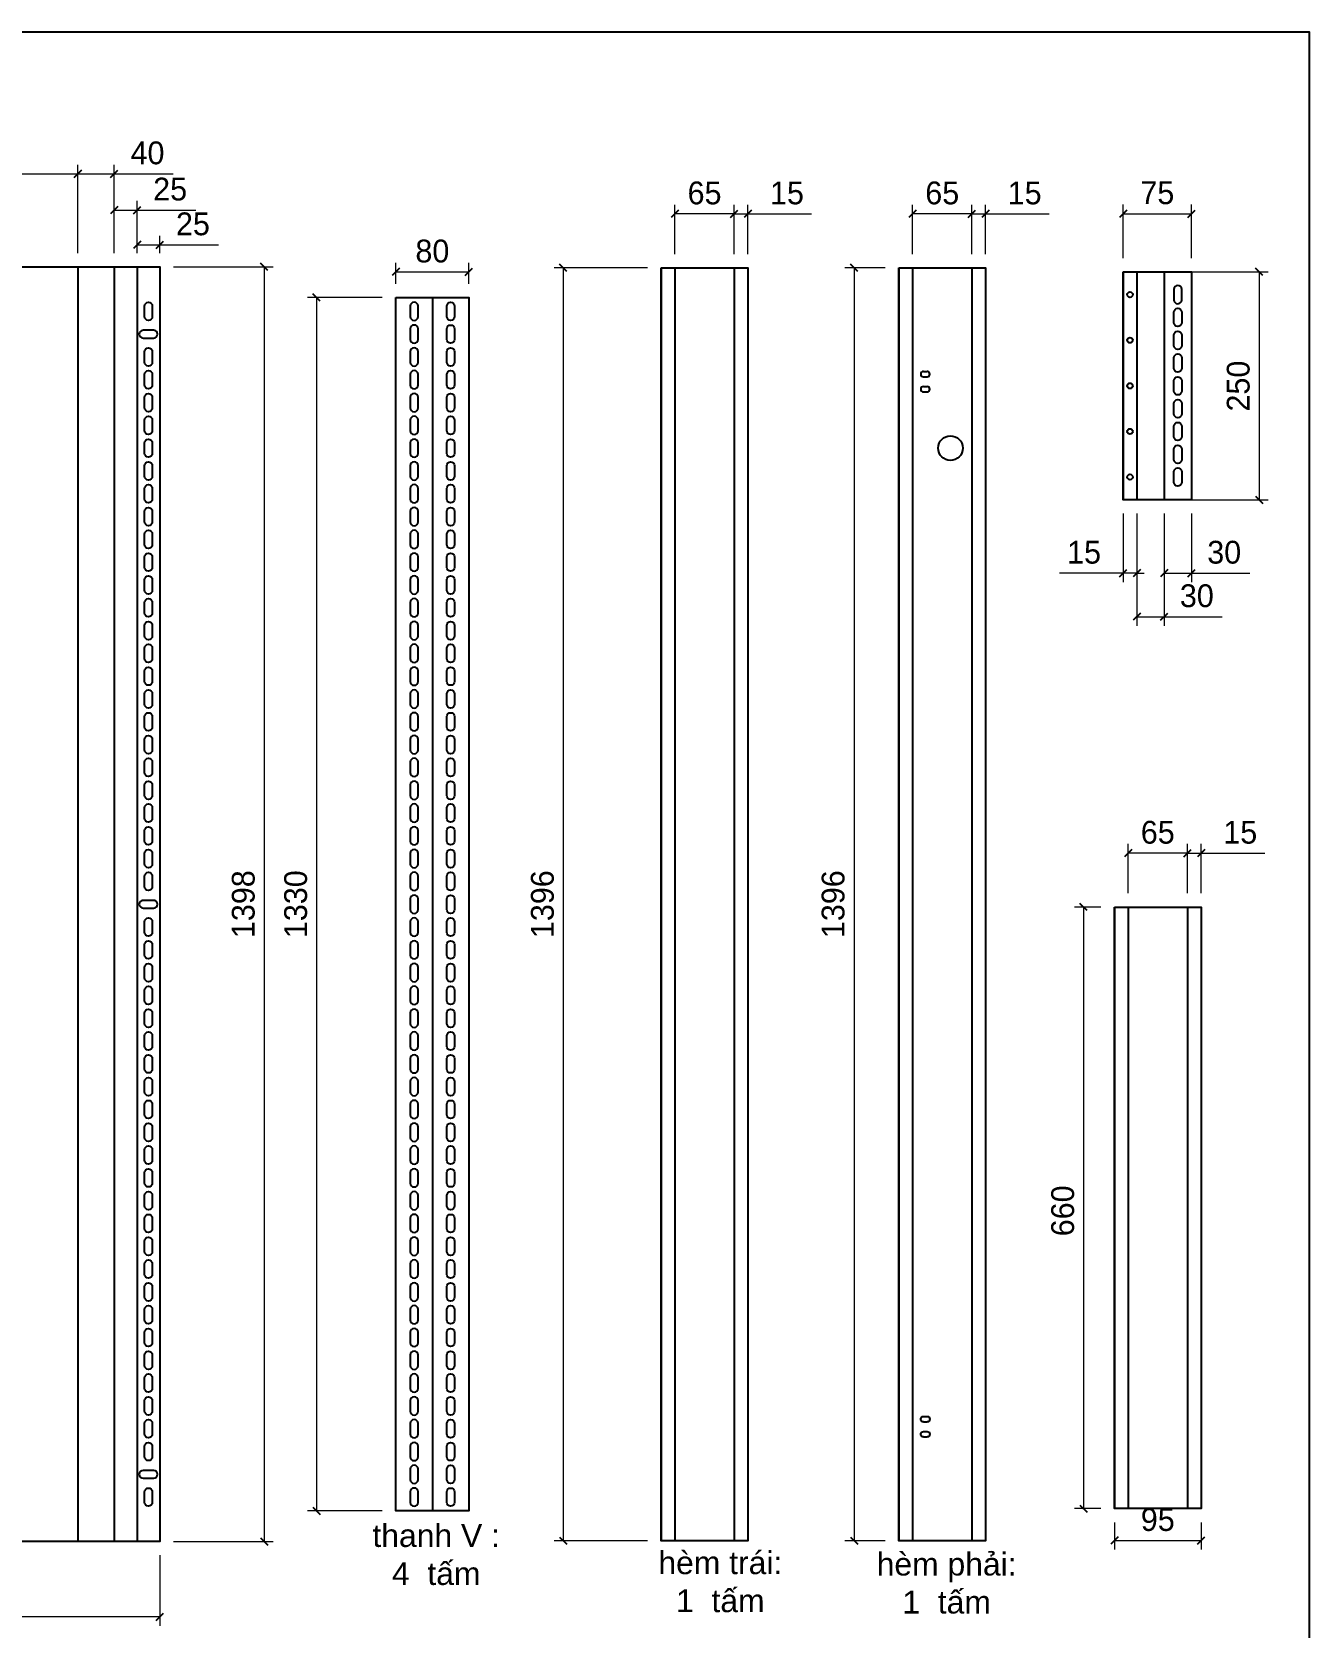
# Model space of a CAD drawing. Header units: millimetres. Extents: x 0 to 3881, y 0 to 2744.
# Drawn here: x 2482 to 3881, y 994 to 2744 of the extents above; entities that cross this region are included whole.
import ezdxf
from ezdxf.enums import TextEntityAlignment as Align

# ---------------------------------------------------------------- set-up
doc = ezdxf.new("R2010")
doc.units = ezdxf.units.MM
doc.layers.add('DIM', color=253, linetype='Continuous')
doc.styles.add('Tahoma (Input Text)', font='tahoma.ttf')
doc.dimstyles.new('Dim-25', dxfattribs={"dimtxt": 25, "dimasz": 8, "dimexe": 10, "dimexo": 15, "dimgap": 10, "dimtad": 1, "dimdec": 0, "dimtxsty": 'Standard', "dimblk": 'OBLIQUE', "dimcen": 10, "dimclrd": 5, "dimclre": 5, "dimclrt": 3, "dimazin": 3, "dimtfac": 1, "dimtdec": 0, "dimtmove": 0, "dimatfit": 3, "dimldrblk": 'OBLIQUE', "dimlwd": 9, "dimlwe": 9})

# ---------------------------------------------------------------- blocks, each defined once
blk = doc.blocks.new('khungtenAsean2')
at = {"color": 7}
blk.add_lwpolyline([(0, 0), (2970, 0), (2970, -2100), (0, -2100)], close=True, dxfattribs=at)
at = {"color": 1, "style": 'Tahoma (Input Text)', "flags": 8}
for tag, p in [('#03', (506.6, -2019.3)), ('#01', (137.1, -2021.3)), ('#05', (1106.6, -2021.3)), ('#07', (1834.7, -2021.3)), ('#09', (2146.7, -2021.3)), ('#02', (98.5, -2081.3)), ('#04', (486.1, -2081.3)), ('#06', (1065.3, -2081.3)), ('#08', (1817.4, -2081.3)), ('#10', (2146.7, -2081.3))]:
    blk.add_attdef(tag, p, '', height=25, dxfattribs=at)
blk.add_attdef('#11', text='', height=25, dxfattribs=at).set_placement((2915, -2067.3), align=Align.CENTER)
blk = doc.blocks.new('*D14')
at = {"color": 0, "linetype": 'ByBlock', "lineweight": -2}
for p, q in [((2162.8, 2592.7), (2154.8, 2584.7)), ((2527.8, 2584.7), (2535.8, 2592.7))]:
    blk.add_line(p, q, dxfattribs=at)
at = {"layer": 'Defpoints', "color": 0, "ltscale": 3, "transparency": 16777216}
for p in [(2531.8, 2588.7), (2158.8, 2486.8), (2531.8, 2486.8)]:
    blk.add_point(p, dxfattribs=at)
at = {"layer": 'DIM', "color": 5, "lineweight": 9, "ltscale": 3, "transparency": 16777216}
for p, q in [((2158.8, 2501.8), (2158.8, 2598.7)), ((2531.8, 2501.8), (2531.8, 2598.7)), ((2158.8, 2588.7), (2531.8, 2588.7))]:
    blk.add_line(p, q, dxfattribs=at)
at = {"layer": 'DIM', "color": 3, "ltscale": 3, "transparency": 16777216, "insert": (2345.3, 2611.5), "char_height": 25, "attachment_point": 5}
blk.add_mtext('373', dxfattribs=at)
blk = doc.blocks.new('_Oblique')
at = {"color": 0, "linetype": 'ByBlock', "lineweight": -2}
blk.add_line((-0.5, -0.5), (0.5, 0.5), dxfattribs=at)
blk = doc.blocks.new('*D15')
at = {"color": 0, "linetype": 'ByBlock', "lineweight": -2}
for p, q in [((2535.8, 2592.7), (2527.8, 2584.7)), ((2567.8, 2584.7), (2575.8, 2592.7))]:
    blk.add_line(p, q, dxfattribs=at)
at = {"layer": 'Defpoints', "color": 0, "ltscale": 3, "transparency": 16777216}
for p in [(2571.8, 2588.7), (2531.8, 2486.8), (2571.8, 2486.8)]:
    blk.add_point(p, dxfattribs=at)
at = {"layer": 'DIM', "color": 5, "lineweight": 9, "ltscale": 3, "transparency": 16777216}
for p, q in [((2531.8, 2501.8), (2531.8, 2598.7)), ((2571.8, 2501.8), (2571.8, 2598.7)), ((2531.8, 2588.7), (2571.8, 2588.7)), ((2571.8, 2588.7), (2636.5, 2588.7))]:
    blk.add_line(p, q, dxfattribs=at)
at = {"layer": 'DIM', "color": 3, "ltscale": 3, "transparency": 16777216, "insert": (2608.2, 2611.5), "char_height": 25, "attachment_point": 5}
blk.add_mtext('40', dxfattribs=at)
blk = doc.blocks.new('*D16')
at = {"color": 0, "linetype": 'ByBlock', "lineweight": -2}
for p, q in [((2575.8, 2553), (2567.8, 2545)), ((2592.8, 2545), (2600.8, 2553))]:
    blk.add_line(p, q, dxfattribs=at)
at = {"layer": 'Defpoints', "color": 0, "ltscale": 3, "transparency": 16777216}
for p in [(2596.8, 2549), (2571.8, 2486.8), (2596.8, 2486.8)]:
    blk.add_point(p, dxfattribs=at)
at = {"layer": 'DIM', "color": 5, "lineweight": 9, "ltscale": 3, "transparency": 16777216}
for p, q in [((2571.8, 2501.8), (2571.8, 2559)), ((2596.8, 2501.8), (2596.8, 2559)), ((2571.8, 2549), (2596.8, 2549)), ((2596.8, 2549), (2661.2, 2549))]:
    blk.add_line(p, q, dxfattribs=at)
at = {"layer": 'DIM', "color": 3, "ltscale": 3, "transparency": 16777216, "insert": (2633, 2571.8), "char_height": 25, "attachment_point": 5}
blk.add_mtext('25', dxfattribs=at)
blk = doc.blocks.new('*D17')
at = {"color": 0, "linetype": 'ByBlock', "lineweight": -2}
for p, q in [((2600.8, 2514.9), (2592.8, 2506.9)), ((2617.8, 2506.9), (2625.8, 2514.9))]:
    blk.add_line(p, q, dxfattribs=at)
at = {"layer": 'Defpoints', "color": 0, "ltscale": 3, "transparency": 16777216}
for p in [(2621.8, 2510.9), (2596.8, 2486.8), (2621.8, 2486.8)]:
    blk.add_point(p, dxfattribs=at)
at = {"layer": 'DIM', "color": 5, "lineweight": 9, "ltscale": 3, "transparency": 16777216}
for p, q in [((2596.8, 2501.8), (2596.8, 2520.9)), ((2621.8, 2501.8), (2621.8, 2520.9)), ((2596.8, 2510.9), (2621.8, 2510.9)), ((2621.8, 2510.9), (2686.2, 2510.9))]:
    blk.add_line(p, q, dxfattribs=at)
at = {"layer": 'DIM', "color": 3, "ltscale": 3, "transparency": 16777216, "insert": (2658, 2533.7), "char_height": 25, "attachment_point": 5}
blk.add_mtext('25', dxfattribs=at)
blk = doc.blocks.new('*D18')
at = {"color": 0, "linetype": 'ByBlock', "lineweight": -2}
for p, q in [((2740.1, 2482.8), (2732.1, 2490.8)), ((2732.1, 1093.2), (2740.1, 1085.2))]:
    blk.add_line(p, q, dxfattribs=at)
at = {"layer": 'Defpoints', "color": 0, "ltscale": 3, "transparency": 16777216}
for p in [(2621.8, 2486.8), (2621.8, 1089.2), (2736.1, 1089.2)]:
    blk.add_point(p, dxfattribs=at)
at = {"layer": 'DIM', "color": 5, "lineweight": 9, "ltscale": 3, "transparency": 16777216}
for p, q in [((2636.8, 2486.8), (2746.1, 2486.8)), ((2736.1, 2486.8), (2736.1, 1089.2)), ((2636.8, 1089.2), (2746.1, 1089.2))]:
    blk.add_line(p, q, dxfattribs=at)
at = {"layer": 'DIM', "color": 3, "ltscale": 3, "transparency": 16777216, "insert": (2713.3, 1788), "char_height": 25, "attachment_point": 5, "rotation": 90}
blk.add_mtext('1398', dxfattribs=at)
blk = doc.blocks.new('*D19')
at = {"color": 0, "linetype": 'ByBlock', "lineweight": -2}
for p, q in [((2107.8, 1010.8), (2099.8, 1002.8)), ((2617.8, 1002.8), (2625.8, 1010.8))]:
    blk.add_line(p, q, dxfattribs=at)
at = {"layer": 'Defpoints', "color": 0, "ltscale": 3, "transparency": 16777216}
for p in [(2103.8, 1089.2), (2621.8, 1089.2), (2103.8, 1006.8)]:
    blk.add_point(p, dxfattribs=at)
at = {"layer": 'DIM', "color": 5, "lineweight": 9, "ltscale": 3, "transparency": 16777216}
for p, q in [((2103.8, 1074.2), (2103.8, 996.8)), ((2621.8, 1074.2), (2621.8, 996.8)), ((2621.8, 1006.8), (2103.8, 1006.8))]:
    blk.add_line(p, q, dxfattribs=at)
at = {"layer": 'DIM', "color": 3, "ltscale": 3, "transparency": 16777216, "insert": (2362.8, 1029.5), "char_height": 25, "attachment_point": 5}
blk.add_mtext('518', dxfattribs=at)
blk = doc.blocks.new('*D46')
at = {"color": 0, "linetype": 'ByBlock', "lineweight": -2}
for p, q in [((2884.4, 2485.1), (2876.4, 2477.1)), ((2956.4, 2477.1), (2964.4, 2485.1))]:
    blk.add_line(p, q, dxfattribs=at)
at = {"layer": 'Defpoints', "color": 0, "ltscale": 3, "transparency": 16777216}
for p in [(2960.4, 2481.1), (2880.4, 2453), (2960.4, 2453)]:
    blk.add_point(p, dxfattribs=at)
at = {"layer": 'DIM', "color": 5, "lineweight": 9, "ltscale": 3, "transparency": 16777216}
for p, q in [((2880.4, 2468), (2880.4, 2491.1)), ((2960.4, 2468), (2960.4, 2491.1)), ((2880.4, 2481.1), (2960.4, 2481.1))]:
    blk.add_line(p, q, dxfattribs=at)
at = {"layer": 'DIM', "color": 3, "ltscale": 3, "transparency": 16777216, "insert": (2920.4, 2503.9), "char_height": 25, "attachment_point": 5}
blk.add_mtext('80', dxfattribs=at)
blk = doc.blocks.new('*D47')
at = {"color": 0, "linetype": 'ByBlock', "lineweight": -2}
for p, q in [((2797.5, 2449), (2789.5, 2457)), ((2789.5, 1127), (2797.5, 1119))]:
    blk.add_line(p, q, dxfattribs=at)
at = {"layer": 'Defpoints', "color": 0, "ltscale": 3, "transparency": 16777216}
for p in [(2880.4, 2453), (2793.5, 1123), (2880.4, 1123)]:
    blk.add_point(p, dxfattribs=at)
at = {"layer": 'DIM', "color": 5, "lineweight": 9, "ltscale": 3, "transparency": 16777216}
for p, q in [((2865.4, 2453), (2783.5, 2453)), ((2793.5, 2453), (2793.5, 1123)), ((2865.4, 1123), (2783.5, 1123))]:
    blk.add_line(p, q, dxfattribs=at)
at = {"layer": 'DIM', "color": 3, "ltscale": 3, "transparency": 16777216, "insert": (2770.7, 1788), "char_height": 25, "attachment_point": 5, "rotation": 90}
blk.add_mtext('1330', dxfattribs=at)
blk = doc.blocks.new('ovan6x10')
at = {"color": 2}
for p, q in [((3, 6), (7, 6)), ((3, 0), (7, 0))]:
    blk.add_line(p, q, dxfattribs=at)
for centre, start, end in [((3, 3), 90, 270), ((7, 3), 270, 90)]:
    blk.add_arc(centre, 3, start, end, dxfattribs=at)
blk = doc.blocks.new('*D48')
at = {"color": 0, "linetype": 'ByBlock', "lineweight": -2}
for p, q in [((3507.7, 2540.8), (3515.7, 2548.8)), ((3530.7, 2548.8), (3522.7, 2540.8))]:
    blk.add_line(p, q, dxfattribs=at)
at = {"layer": 'Defpoints', "color": 0, "ltscale": 3, "transparency": 16777216}
for p in [(3526.7, 2544.8), (3511.7, 2485.8), (3526.7, 2485.8)]:
    blk.add_point(p, dxfattribs=at)
at = {"layer": 'DIM', "color": 5, "lineweight": 9, "ltscale": 3, "transparency": 16777216}
for p, q in [((3511.7, 2544.8), (3503.7, 2544.8)), ((3511.7, 2500.8), (3511.7, 2554.8)), ((3511.7, 2544.8), (3526.7, 2544.8)), ((3526.7, 2500.8), (3526.7, 2554.8)), ((3526.7, 2544.8), (3596.4, 2544.8))]:
    blk.add_line(p, q, dxfattribs=at)
at = {"layer": 'DIM', "color": 3, "ltscale": 3, "transparency": 16777216, "insert": (3569.5, 2567.6), "char_height": 25, "attachment_point": 5}
blk.add_mtext('15', dxfattribs=at)
blk = doc.blocks.new('*D49')
at = {"color": 0, "linetype": 'ByBlock', "lineweight": -2}
for p, q in [((3450.7, 2548.8), (3442.7, 2540.8)), ((3507.7, 2540.8), (3515.7, 2548.8))]:
    blk.add_line(p, q, dxfattribs=at)
at = {"layer": 'Defpoints', "color": 0, "ltscale": 3, "transparency": 16777216}
for p in [(3446.7, 2544.8), (3446.7, 2485.8), (3511.7, 2485.8)]:
    blk.add_point(p, dxfattribs=at)
at = {"layer": 'DIM', "color": 5, "lineweight": 9, "ltscale": 3, "transparency": 16777216}
for p, q in [((3446.7, 2500.8), (3446.7, 2554.8)), ((3511.7, 2544.8), (3446.7, 2544.8)), ((3511.7, 2500.8), (3511.7, 2554.8))]:
    blk.add_line(p, q, dxfattribs=at)
at = {"layer": 'DIM', "color": 3, "ltscale": 3, "transparency": 16777216, "insert": (3479.2, 2567.6), "char_height": 25, "attachment_point": 5}
blk.add_mtext('65', dxfattribs=at)
blk = doc.blocks.new('*D50')
at = {"color": 0, "linetype": 'ByBlock', "lineweight": -2}
for p, q in [((3247.2, 2540.8), (3255.2, 2548.8)), ((3270.2, 2548.8), (3262.2, 2540.8))]:
    blk.add_line(p, q, dxfattribs=at)
at = {"layer": 'Defpoints', "color": 0, "ltscale": 3, "transparency": 16777216}
for p in [(3266.2, 2544.8), (3251.2, 2485.8), (3266.2, 2485.8)]:
    blk.add_point(p, dxfattribs=at)
at = {"layer": 'DIM', "color": 5, "lineweight": 9, "ltscale": 3, "transparency": 16777216}
for p, q in [((3251.2, 2544.8), (3243.2, 2544.8)), ((3251.2, 2500.8), (3251.2, 2554.8)), ((3251.2, 2544.8), (3266.2, 2544.8)), ((3266.2, 2500.8), (3266.2, 2554.8)), ((3266.2, 2544.8), (3335.8, 2544.8))]:
    blk.add_line(p, q, dxfattribs=at)
at = {"layer": 'DIM', "color": 3, "ltscale": 3, "transparency": 16777216, "insert": (3309, 2567.6), "char_height": 25, "attachment_point": 5}
blk.add_mtext('15', dxfattribs=at)
blk = doc.blocks.new('*D51')
at = {"color": 0, "linetype": 'ByBlock', "lineweight": -2}
for p, q in [((3190.2, 2548.8), (3182.2, 2540.8)), ((3247.2, 2540.8), (3255.2, 2548.8))]:
    blk.add_line(p, q, dxfattribs=at)
at = {"layer": 'Defpoints', "color": 0, "ltscale": 3, "transparency": 16777216}
for p in [(3186.2, 2544.8), (3186.2, 2485.8), (3251.2, 2485.8)]:
    blk.add_point(p, dxfattribs=at)
at = {"layer": 'DIM', "color": 5, "lineweight": 9, "ltscale": 3, "transparency": 16777216}
for p, q in [((3186.2, 2500.8), (3186.2, 2554.8)), ((3251.2, 2544.8), (3186.2, 2544.8)), ((3251.2, 2500.8), (3251.2, 2554.8))]:
    blk.add_line(p, q, dxfattribs=at)
at = {"layer": 'DIM', "color": 3, "ltscale": 3, "transparency": 16777216, "insert": (3218.7, 2567.6), "char_height": 25, "attachment_point": 5}
blk.add_mtext('65', dxfattribs=at)
blk = doc.blocks.new('*D52')
at = {"color": 0, "linetype": 'ByBlock', "lineweight": -2}
for p, q in [((3067.8, 2481.8), (3059.8, 2489.8)), ((3059.8, 1094.2), (3067.8, 1086.2))]:
    blk.add_line(p, q, dxfattribs=at)
at = {"layer": 'Defpoints', "color": 0, "ltscale": 3, "transparency": 16777216}
for p in [(3171.2, 2485.8), (3063.8, 1090.2), (3171.2, 1090.2)]:
    blk.add_point(p, dxfattribs=at)
at = {"layer": 'DIM', "color": 5, "lineweight": 9, "ltscale": 3, "transparency": 16777216}
for p, q in [((3156.2, 2485.8), (3053.8, 2485.8)), ((3063.8, 2485.8), (3063.8, 1090.2)), ((3156.2, 1090.2), (3053.8, 1090.2))]:
    blk.add_line(p, q, dxfattribs=at)
at = {"layer": 'DIM', "color": 3, "ltscale": 3, "transparency": 16777216, "insert": (3041.1, 1788), "char_height": 25, "attachment_point": 5, "rotation": 90}
blk.add_mtext('1396', dxfattribs=at)
blk = doc.blocks.new('*D53')
at = {"color": 0, "linetype": 'ByBlock', "lineweight": -2}
for p, q in [((3386.5, 2481.8), (3378.5, 2489.8)), ((3378.5, 1094.2), (3386.5, 1086.2))]:
    blk.add_line(p, q, dxfattribs=at)
at = {"layer": 'Defpoints', "color": 0, "ltscale": 3, "transparency": 16777216}
for p in [(3431.7, 2485.8), (3382.5, 1090.2), (3431.7, 1090.2)]:
    blk.add_point(p, dxfattribs=at)
at = {"layer": 'DIM', "color": 5, "lineweight": 9, "ltscale": 3, "transparency": 16777216}
for p, q in [((3416.7, 2485.8), (3372.5, 2485.8)), ((3382.5, 2485.8), (3382.5, 1090.2)), ((3416.7, 1090.2), (3372.5, 1090.2))]:
    blk.add_line(p, q, dxfattribs=at)
at = {"layer": 'DIM', "color": 3, "ltscale": 3, "transparency": 16777216, "insert": (3359.7, 1788), "char_height": 25, "attachment_point": 5, "rotation": 90}
blk.add_mtext('1396', dxfattribs=at)
blk = doc.blocks.new('*D54')
at = {"color": 0, "linetype": 'ByBlock', "lineweight": -2}
for p, q in [((3743.9, 1840), (3751.9, 1848)), ((3766.9, 1848), (3758.9, 1840))]:
    blk.add_line(p, q, dxfattribs=at)
at = {"layer": 'Defpoints', "color": 0, "ltscale": 3, "transparency": 16777216}
for p in [(3762.9, 1844), (3747.9, 1784.9), (3762.9, 1784.9)]:
    blk.add_point(p, dxfattribs=at)
at = {"layer": 'DIM', "color": 5, "lineweight": 9, "ltscale": 3, "transparency": 16777216}
for p, q in [((3747.9, 1844), (3739.9, 1844)), ((3747.9, 1799.9), (3747.9, 1854)), ((3747.9, 1844), (3762.9, 1844)), ((3762.9, 1799.9), (3762.9, 1854)), ((3762.9, 1844), (3832.6, 1844))]:
    blk.add_line(p, q, dxfattribs=at)
at = {"layer": 'DIM', "color": 3, "ltscale": 3, "transparency": 16777216, "insert": (3805.8, 1866.7), "char_height": 25, "attachment_point": 5}
blk.add_mtext('15', dxfattribs=at)
blk = doc.blocks.new('*D55')
at = {"color": 0, "linetype": 'ByBlock', "lineweight": -2}
for p, q in [((3686.9, 1848), (3678.9, 1840)), ((3743.9, 1840), (3751.9, 1848))]:
    blk.add_line(p, q, dxfattribs=at)
at = {"layer": 'Defpoints', "color": 0, "ltscale": 3, "transparency": 16777216}
for p in [(3682.9, 1844), (3682.9, 1784.9), (3747.9, 1784.9)]:
    blk.add_point(p, dxfattribs=at)
at = {"layer": 'DIM', "color": 5, "lineweight": 9, "ltscale": 3, "transparency": 16777216}
for p, q in [((3682.9, 1799.9), (3682.9, 1854)), ((3747.9, 1844), (3682.9, 1844)), ((3747.9, 1799.9), (3747.9, 1854))]:
    blk.add_line(p, q, dxfattribs=at)
at = {"layer": 'DIM', "color": 3, "ltscale": 3, "transparency": 16777216, "insert": (3715.4, 1866.7), "char_height": 25, "attachment_point": 5}
blk.add_mtext('65', dxfattribs=at)
blk = doc.blocks.new('*D56')
at = {"color": 0, "linetype": 'ByBlock', "lineweight": -2}
for p, q in [((3638, 1780.9), (3630, 1788.9)), ((3630, 1129.3), (3638, 1121.3))]:
    blk.add_line(p, q, dxfattribs=at)
at = {"layer": 'Defpoints', "color": 0, "ltscale": 3, "transparency": 16777216}
for p in [(3667.9, 1784.9), (3634, 1125.3), (3667.9, 1125.3)]:
    blk.add_point(p, dxfattribs=at)
at = {"layer": 'DIM', "color": 5, "lineweight": 9, "ltscale": 3, "transparency": 16777216}
for p, q in [((3652.9, 1784.9), (3624, 1784.9)), ((3634, 1784.9), (3634, 1125.3)), ((3652.9, 1125.3), (3624, 1125.3))]:
    blk.add_line(p, q, dxfattribs=at)
at = {"layer": 'DIM', "color": 3, "ltscale": 3, "transparency": 16777216, "insert": (3611.3, 1451.8), "char_height": 25, "attachment_point": 5, "rotation": 90}
blk.add_mtext('660', dxfattribs=at)
blk = doc.blocks.new('*D57')
at = {"color": 0, "linetype": 'ByBlock', "lineweight": -2}
for p, q in [((3671.9, 1094.5), (3663.9, 1086.5)), ((3758.9, 1086.5), (3766.9, 1094.5))]:
    blk.add_line(p, q, dxfattribs=at)
at = {"layer": 'Defpoints', "color": 0, "ltscale": 3, "transparency": 16777216}
for p in [(3667.9, 1125.3), (3762.9, 1125.3), (3762.9, 1090.5)]:
    blk.add_point(p, dxfattribs=at)
at = {"layer": 'DIM', "color": 5, "lineweight": 9, "ltscale": 3, "transparency": 16777216}
for p, q in [((3667.9, 1110.3), (3667.9, 1080.5)), ((3762.9, 1110.3), (3762.9, 1080.5)), ((3667.9, 1090.5), (3762.9, 1090.5))]:
    blk.add_line(p, q, dxfattribs=at)
at = {"layer": 'DIM', "color": 3, "ltscale": 3, "transparency": 16777216, "insert": (3715.4, 1113.2), "char_height": 25, "attachment_point": 5}
blk.add_mtext('95', dxfattribs=at)
blk = doc.blocks.new('*D58')
at = {"color": 0, "linetype": 'ByBlock', "lineweight": -2}
for p, q in [((3681.4, 2549), (3673.4, 2541)), ((3748.4, 2541), (3756.4, 2549))]:
    blk.add_line(p, q, dxfattribs=at)
at = {"layer": 'Defpoints', "color": 0, "ltscale": 3, "transparency": 16777216}
for p in [(3752.4, 2545), (3677.4, 2481.3), (3752.4, 2481.3)]:
    blk.add_point(p, dxfattribs=at)
at = {"layer": 'DIM', "color": 5, "lineweight": 9, "ltscale": 3, "transparency": 16777216}
for p, q in [((3677.4, 2496.3), (3677.4, 2555)), ((3752.4, 2496.3), (3752.4, 2555)), ((3677.4, 2545), (3752.4, 2545))]:
    blk.add_line(p, q, dxfattribs=at)
at = {"layer": 'DIM', "color": 3, "ltscale": 3, "transparency": 16777216, "insert": (3714.9, 2567.8), "char_height": 25, "attachment_point": 5}
blk.add_mtext('75', dxfattribs=at)
blk = doc.blocks.new('*D59')
at = {"color": 0, "linetype": 'ByBlock', "lineweight": -2}
for p, q in [((3726.4, 2154.9), (3718.4, 2146.9)), ((3748.4, 2146.9), (3756.4, 2154.9))]:
    blk.add_line(p, q, dxfattribs=at)
at = {"layer": 'Defpoints', "color": 0, "ltscale": 3, "transparency": 16777216}
for p in [(3722.4, 2231.3), (3752.4, 2231.3), (3752.4, 2150.9)]:
    blk.add_point(p, dxfattribs=at)
at = {"layer": 'DIM', "color": 5, "lineweight": 9, "ltscale": 3, "transparency": 16777216}
for p, q in [((3722.4, 2216.3), (3722.4, 2140.9)), ((3752.4, 2216.3), (3752.4, 2140.9)), ((3722.4, 2150.9), (3752.4, 2150.9)), ((3752.4, 2150.9), (3816.1, 2150.9))]:
    blk.add_line(p, q, dxfattribs=at)
at = {"layer": 'DIM', "color": 3, "ltscale": 3, "transparency": 16777216, "insert": (3788.2, 2173.7), "char_height": 25, "attachment_point": 5}
blk.add_mtext('30', dxfattribs=at)
blk = doc.blocks.new('*D60')
at = {"color": 0, "linetype": 'ByBlock', "lineweight": -2}
for p, q in [((3696.4, 2107.2), (3688.4, 2099.2)), ((3718.4, 2099.2), (3726.4, 2107.2))]:
    blk.add_line(p, q, dxfattribs=at)
at = {"layer": 'Defpoints', "color": 0, "ltscale": 3, "transparency": 16777216}
for p in [(3692.4, 2231.3), (3722.4, 2231.3), (3692.4, 2103.2)]:
    blk.add_point(p, dxfattribs=at)
at = {"layer": 'DIM', "color": 5, "lineweight": 9, "ltscale": 3, "transparency": 16777216}
for p, q in [((3692.4, 2216.3), (3692.4, 2093.2)), ((3722.4, 2216.3), (3722.4, 2093.2)), ((3692.4, 2103.2), (3722.4, 2103.2)), ((3722.4, 2103.2), (3786.1, 2103.2))]:
    blk.add_line(p, q, dxfattribs=at)
at = {"layer": 'DIM', "color": 3, "ltscale": 3, "transparency": 16777216, "insert": (3758.2, 2126), "char_height": 25, "attachment_point": 5}
blk.add_mtext('30', dxfattribs=at)
blk = doc.blocks.new('*D61')
at = {"color": 0, "linetype": 'ByBlock', "lineweight": -2}
for p, q in [((3673.4, 2146.9), (3681.4, 2154.9)), ((3696.4, 2154.9), (3688.4, 2146.9))]:
    blk.add_line(p, q, dxfattribs=at)
at = {"layer": 'Defpoints', "color": 0, "ltscale": 3, "transparency": 16777216}
for p in [(3677.4, 2231.3), (3692.4, 2231.3), (3677.4, 2150.9)]:
    blk.add_point(p, dxfattribs=at)
at = {"layer": 'DIM', "color": 5, "lineweight": 9, "ltscale": 3, "transparency": 16777216}
for p, q in [((3677.4, 2216.3), (3677.4, 2140.9)), ((3692.4, 2216.3), (3692.4, 2140.9)), ((3677.4, 2150.9), (3607.7, 2150.9)), ((3692.4, 2150.9), (3677.4, 2150.9)), ((3692.4, 2150.9), (3700.4, 2150.9))]:
    blk.add_line(p, q, dxfattribs=at)
at = {"layer": 'DIM', "color": 3, "ltscale": 3, "transparency": 16777216, "insert": (3634.6, 2173.7), "char_height": 25, "attachment_point": 5}
blk.add_mtext('15', dxfattribs=at)
blk = doc.blocks.new('*D62')
at = {"color": 0, "linetype": 'ByBlock', "lineweight": -2}
for p, q in [((3830.4, 2477.3), (3822.4, 2485.3)), ((3822.4, 2235.3), (3830.4, 2227.3))]:
    blk.add_line(p, q, dxfattribs=at)
at = {"layer": 'Defpoints', "color": 0, "ltscale": 3, "transparency": 16777216}
for p in [(3677.4, 2481.3), (3677.4, 2231.3), (3826.4, 2231.3)]:
    blk.add_point(p, dxfattribs=at)
at = {"layer": 'DIM', "color": 5, "lineweight": 9, "ltscale": 3, "transparency": 16777216}
for p, q in [((3692.4, 2481.3), (3836.4, 2481.3)), ((3826.4, 2481.3), (3826.4, 2231.3)), ((3692.4, 2231.3), (3836.4, 2231.3))]:
    blk.add_line(p, q, dxfattribs=at)
at = {"layer": 'DIM', "color": 3, "ltscale": 3, "transparency": 16777216, "insert": (3803.7, 2356), "char_height": 25, "attachment_point": 5, "rotation": 90}
blk.add_mtext('250', dxfattribs=at)

msp = doc.modelspace()

# ---------------------------------------------------------------- linework, layer by layer
at = {"color": 7, "ltscale": 3}
for p, q in [((2531.8, 2486.8), (2531.8, 1089.2)), ((2571.8, 2486.8), (2571.8, 1089.2)), ((2596.8, 2486.8), (2596.8, 1089.2)), ((2621.8, 2486.8), (2621.8, 1089.2)), ((3171.2, 2485.8), (3171.2, 1090.2)), ((3186.2, 2485.8), (3186.2, 1090.2)), ((3251.2, 2485.8), (3251.2, 1090.2)), ((3266.2, 2485.8), (3266.2, 1090.2)), ((3431.7, 2485.8), (3431.7, 1090.2)), ((3446.7, 2485.8), (3446.7, 1090.2)), ((3511.7, 2485.8), (3511.7, 1090.2)), ((3526.7, 2485.8), (3526.7, 1090.2)), ((3677.4, 2481.3), (3677.4, 2231.3)), ((3692.4, 2481.3), (3692.4, 2231.3)), ((3722.4, 2481.3), (3722.4, 2231.3)), ((2920.4, 2453), (2920.4, 1123)), ((3667.9, 1784.9), (3667.9, 1125.3)), ((3682.9, 1784.9), (3682.9, 1125.3)), ((3747.9, 1784.9), (3747.9, 1125.3)), ((3762.9, 1784.9), (3762.9, 1125.3))]:
    msp.add_line(p, q, dxfattribs=at)
at = {"color": 2, "ltscale": 3}
msp.add_line((3752.4, 2481.3), (3752.4, 2231.3), dxfattribs=at)
at = {"color": 7, "ltscale": 3}
for points in [[(2103.8, 2486.8), (2621.8, 2486.8), (2621.8, 1089.2), (2103.8, 1089.2)], [(3171.2, 2485.8), (3266.2, 2485.8), (3266.2, 1090.2), (3171.2, 1090.2)], [(3431.7, 2485.8), (3526.7, 2485.8), (3526.7, 1090.2), (3431.7, 1090.2)], [(3677.4, 2481.3), (3752.4, 2481.3), (3752.4, 2231.3), (3677.4, 2231.3)], [(2880.4, 2453), (2960.4, 2453), (2960.4, 1123), (2880.4, 1123)], [(3667.9, 1784.9), (3762.9, 1784.9), (3762.9, 1125.3), (3667.9, 1125.3)]]:
    msp.add_lwpolyline(points, close=True, dxfattribs=at)
at = {"color": 2, "ltscale": 3}
for points in [[(3733.1, 2462), (3733.1, 2450.5, 1), (3741.6, 2450.5), (3741.6, 2462, 1)], [(2605, 2432.2), (2605, 2443.7, -1), (2613.5, 2443.7), (2613.5, 2432.2, -1)], [(2904.7, 2432.2), (2904.7, 2443.7, 1), (2896.2, 2443.7), (2896.2, 2432.2, 1)], [(2936.2, 2432.2), (2936.2, 2443.7, -1), (2944.7, 2443.7), (2944.7, 2432.2, -1)], [(3733.1, 2425.5), (3733.1, 2437, -1), (3741.6, 2437), (3741.6, 2425.5, -1)], [(2615, 2417.2), (2603.5, 2417.2, 1), (2603.5, 2408.7), (2615, 2408.7, 1)], [(2904.7, 2407.2), (2904.7, 2418.7, 1), (2896.2, 2418.7), (2896.2, 2407.2, 1)], [(2936.2, 2407.2), (2936.2, 2418.7, -1), (2944.7, 2418.7), (2944.7, 2407.2, -1)], [(3733.1, 2400.5), (3733.1, 2412, -1), (3741.6, 2412), (3741.6, 2400.5, -1)], [(2605, 2382.2), (2605, 2393.7, -1), (2613.5, 2393.7), (2613.5, 2382.2, -1)], [(2904.7, 2382.2), (2904.7, 2393.7, 1), (2896.2, 2393.7), (2896.2, 2382.2, 1)], [(2936.2, 2382.2), (2936.2, 2393.7, -1), (2944.7, 2393.7), (2944.7, 2382.2, -1)], [(3733.1, 2375.5), (3733.1, 2387, -1), (3741.6, 2387), (3741.6, 2375.5, -1)], [(2605, 2357.2), (2605, 2368.7, -1), (2613.5, 2368.7), (2613.5, 2357.2, -1)], [(2904.7, 2357.2), (2904.7, 2368.7, 1), (2896.2, 2368.7), (2896.2, 2357.2, 1)], [(2936.2, 2357.2), (2936.2, 2368.7, -1), (2944.7, 2368.7), (2944.7, 2357.2, -1)], [(3733.1, 2350.5), (3733.1, 2362, -1), (3741.6, 2362), (3741.6, 2350.5, -1)], [(2605, 2332.2), (2605, 2343.7, -1), (2613.5, 2343.7), (2613.5, 2332.2, -1)], [(2904.7, 2332.2), (2904.7, 2343.7, 1), (2896.2, 2343.7), (2896.2, 2332.2, 1)], [(2936.2, 2332.2), (2936.2, 2343.7, -1), (2944.7, 2343.7), (2944.7, 2332.2, -1)], [(3733.1, 2325.5), (3733.1, 2337, -1), (3741.6, 2337), (3741.6, 2325.5, -1)], [(2605, 2307.2), (2605, 2318.7, -1), (2613.5, 2318.7), (2613.5, 2307.2, -1)], [(2904.7, 2307.2), (2904.7, 2318.7, 1), (2896.2, 2318.7), (2896.2, 2307.2, 1)], [(2936.2, 2307.2), (2936.2, 2318.7, -1), (2944.7, 2318.7), (2944.7, 2307.2, -1)], [(3733.1, 2300.5), (3733.1, 2312, -1), (3741.6, 2312), (3741.6, 2300.5, -1)], [(2605, 2282.2), (2605, 2293.7, -1), (2613.5, 2293.7), (2613.5, 2282.2, -1)], [(2904.7, 2282.2), (2904.7, 2293.7, 1), (2896.2, 2293.7), (2896.2, 2282.2, 1)], [(2936.2, 2282.2), (2936.2, 2293.7, -1), (2944.7, 2293.7), (2944.7, 2282.2, -1)], [(3733.1, 2275.5), (3733.1, 2287, -1), (3741.6, 2287), (3741.6, 2275.5, -1)], [(2605, 2257.2), (2605, 2268.7, -1), (2613.5, 2268.7), (2613.5, 2257.2, -1)], [(2904.7, 2257.2), (2904.7, 2268.7, 1), (2896.2, 2268.7), (2896.2, 2257.2, 1)], [(2936.2, 2257.2), (2936.2, 2268.7, -1), (2944.7, 2268.7), (2944.7, 2257.2, -1)], [(3733.1, 2250.5), (3733.1, 2262, -1), (3741.6, 2262), (3741.6, 2250.5, -1)], [(2605, 2232.2), (2605, 2243.7, -1), (2613.5, 2243.7), (2613.5, 2232.2, -1)], [(2904.7, 2232.2), (2904.7, 2243.7, 1), (2896.2, 2243.7), (2896.2, 2232.2, 1)], [(2936.2, 2232.2), (2936.2, 2243.7, -1), (2944.7, 2243.7), (2944.7, 2232.2, -1)], [(2605, 2207.2), (2605, 2218.7, -1), (2613.5, 2218.7), (2613.5, 2207.2, -1)], [(2904.7, 2207.2), (2904.7, 2218.7, 1), (2896.2, 2218.7), (2896.2, 2207.2, 1)], [(2936.2, 2207.2), (2936.2, 2218.7, -1), (2944.7, 2218.7), (2944.7, 2207.2, -1)], [(2605, 2182.2), (2605, 2193.7, -1), (2613.5, 2193.7), (2613.5, 2182.2, -1)], [(2904.7, 2182.2), (2904.7, 2193.7, 1), (2896.2, 2193.7), (2896.2, 2182.2, 1)], [(2936.2, 2182.2), (2936.2, 2193.7, -1), (2944.7, 2193.7), (2944.7, 2182.2, -1)], [(2605, 2157.2), (2605, 2168.7, -1), (2613.5, 2168.7), (2613.5, 2157.2, -1)], [(2904.7, 2157.2), (2904.7, 2168.7, 1), (2896.2, 2168.7), (2896.2, 2157.2, 1)], [(2936.2, 2157.2), (2936.2, 2168.7, -1), (2944.7, 2168.7), (2944.7, 2157.2, -1)], [(2605, 2132.2), (2605, 2143.7, -1), (2613.5, 2143.7), (2613.5, 2132.2, -1)], [(2904.7, 2132.2), (2904.7, 2143.7, 1), (2896.2, 2143.7), (2896.2, 2132.2, 1)], [(2936.2, 2132.2), (2936.2, 2143.7, -1), (2944.7, 2143.7), (2944.7, 2132.2, -1)], [(2605, 2107.2), (2605, 2118.7, -1), (2613.5, 2118.7), (2613.5, 2107.2, -1)], [(2904.7, 2107.2), (2904.7, 2118.7, 1), (2896.2, 2118.7), (2896.2, 2107.2, 1)], [(2936.2, 2107.2), (2936.2, 2118.7, -1), (2944.7, 2118.7), (2944.7, 2107.2, -1)], [(2605, 2082.2), (2605, 2093.7, -1), (2613.5, 2093.7), (2613.5, 2082.2, -1)], [(2904.7, 2082.2), (2904.7, 2093.7, 1), (2896.2, 2093.7), (2896.2, 2082.2, 1)], [(2936.2, 2082.2), (2936.2, 2093.7, -1), (2944.7, 2093.7), (2944.7, 2082.2, -1)], [(2605, 2057.2), (2605, 2068.7, -1), (2613.5, 2068.7), (2613.5, 2057.2, -1)], [(2904.7, 2057.2), (2904.7, 2068.7, 1), (2896.2, 2068.7), (2896.2, 2057.2, 1)], [(2936.2, 2057.2), (2936.2, 2068.7, -1), (2944.7, 2068.7), (2944.7, 2057.2, -1)], [(2605, 2032.2), (2605, 2043.7, -1), (2613.5, 2043.7), (2613.5, 2032.2, -1)], [(2904.7, 2032.2), (2904.7, 2043.7, 1), (2896.2, 2043.7), (2896.2, 2032.2, 1)], [(2936.2, 2032.2), (2936.2, 2043.7, -1), (2944.7, 2043.7), (2944.7, 2032.2, -1)], [(2605, 2007.2), (2605, 2018.7, -1), (2613.5, 2018.7), (2613.5, 2007.2, -1)], [(2904.7, 2007.2), (2904.7, 2018.7, 1), (2896.2, 2018.7), (2896.2, 2007.2, 1)], [(2936.2, 2007.2), (2936.2, 2018.7, -1), (2944.7, 2018.7), (2944.7, 2007.2, -1)], [(2605, 1982.2), (2605, 1993.7, -1), (2613.5, 1993.7), (2613.5, 1982.2, -1)], [(2904.7, 1982.2), (2904.7, 1993.7, 1), (2896.2, 1993.7), (2896.2, 1982.2, 1)], [(2936.2, 1982.2), (2936.2, 1993.7, -1), (2944.7, 1993.7), (2944.7, 1982.2, -1)], [(2605, 1957.2), (2605, 1968.7, -1), (2613.5, 1968.7), (2613.5, 1957.2, -1)], [(2904.7, 1957.2), (2904.7, 1968.7, 1), (2896.2, 1968.7), (2896.2, 1957.2, 1)], [(2936.2, 1957.2), (2936.2, 1968.7, -1), (2944.7, 1968.7), (2944.7, 1957.2, -1)], [(2605, 1932.2), (2605, 1943.7, -1), (2613.5, 1943.7), (2613.5, 1932.2, -1)], [(2904.7, 1932.2), (2904.7, 1943.7, 1), (2896.2, 1943.7), (2896.2, 1932.2, 1)], [(2936.2, 1932.2), (2936.2, 1943.7, -1), (2944.7, 1943.7), (2944.7, 1932.2, -1)], [(2605, 1907.2), (2605, 1918.7, -1), (2613.5, 1918.7), (2613.5, 1907.2, -1)], [(2904.7, 1907.2), (2904.7, 1918.7, 1), (2896.2, 1918.7), (2896.2, 1907.2, 1)], [(2936.2, 1907.2), (2936.2, 1918.7, -1), (2944.7, 1918.7), (2944.7, 1907.2, -1)], [(2605, 1882.2), (2605, 1893.7, -1), (2613.5, 1893.7), (2613.5, 1882.2, -1)], [(2904.7, 1882.2), (2904.7, 1893.7, 1), (2896.2, 1893.7), (2896.2, 1882.2, 1)], [(2936.2, 1882.2), (2936.2, 1893.7, -1), (2944.7, 1893.7), (2944.7, 1882.2, -1)], [(2605, 1857.2), (2605, 1868.7, -1), (2613.5, 1868.7), (2613.5, 1857.2, -1)], [(2904.7, 1857.2), (2904.7, 1868.7, 1), (2896.2, 1868.7), (2896.2, 1857.2, 1)], [(2936.2, 1857.2), (2936.2, 1868.7, -1), (2944.7, 1868.7), (2944.7, 1857.2, -1)], [(2605, 1832.2), (2605, 1843.7, -1), (2613.5, 1843.7), (2613.5, 1832.2, -1)], [(2904.7, 1832.2), (2904.7, 1843.7, 1), (2896.2, 1843.7), (2896.2, 1832.2, 1)], [(2936.2, 1832.2), (2936.2, 1843.7, -1), (2944.7, 1843.7), (2944.7, 1832.2, -1)], [(2605, 1807.2), (2605, 1818.7, -1), (2613.5, 1818.7), (2613.5, 1807.2, -1)], [(2904.7, 1807.2), (2904.7, 1818.7, 1), (2896.2, 1818.7), (2896.2, 1807.2, 1)], [(2936.2, 1807.2), (2936.2, 1818.7, -1), (2944.7, 1818.7), (2944.7, 1807.2, -1)], [(2615, 1792.2), (2603.5, 1792.2, 1), (2603.5, 1783.7), (2615, 1783.7, 1)], [(2904.7, 1782.2), (2904.7, 1793.7, 1), (2896.2, 1793.7), (2896.2, 1782.2, 1)], [(2936.2, 1782.2), (2936.2, 1793.7, -1), (2944.7, 1793.7), (2944.7, 1782.2, -1)], [(2605, 1757.2), (2605, 1768.7, -1), (2613.5, 1768.7), (2613.5, 1757.2, -1)], [(2904.7, 1757.2), (2904.7, 1768.7, 1), (2896.2, 1768.7), (2896.2, 1757.2, 1)], [(2936.2, 1757.2), (2936.2, 1768.7, -1), (2944.7, 1768.7), (2944.7, 1757.2, -1)], [(2605, 1732.2), (2605, 1743.7, -1), (2613.5, 1743.7), (2613.5, 1732.2, -1)], [(2904.7, 1732.2), (2904.7, 1743.7, 1), (2896.2, 1743.7), (2896.2, 1732.2, 1)], [(2936.2, 1732.2), (2936.2, 1743.7, -1), (2944.7, 1743.7), (2944.7, 1732.2, -1)], [(2605, 1707.2), (2605, 1718.7, -1), (2613.5, 1718.7), (2613.5, 1707.2, -1)], [(2904.7, 1707.2), (2904.7, 1718.7, 1), (2896.2, 1718.7), (2896.2, 1707.2, 1)], [(2936.2, 1707.2), (2936.2, 1718.7, -1), (2944.7, 1718.7), (2944.7, 1707.2, -1)], [(2605, 1682.2), (2605, 1693.7, -1), (2613.5, 1693.7), (2613.5, 1682.2, -1)], [(2904.7, 1682.2), (2904.7, 1693.7, 1), (2896.2, 1693.7), (2896.2, 1682.2, 1)], [(2936.2, 1682.2), (2936.2, 1693.7, -1), (2944.7, 1693.7), (2944.7, 1682.2, -1)], [(2605, 1657.2), (2605, 1668.7, -1), (2613.5, 1668.7), (2613.5, 1657.2, -1)], [(2904.7, 1657.2), (2904.7, 1668.7, 1), (2896.2, 1668.7), (2896.2, 1657.2, 1)], [(2936.2, 1657.2), (2936.2, 1668.7, -1), (2944.7, 1668.7), (2944.7, 1657.2, -1)], [(2605, 1632.2), (2605, 1643.7, -1), (2613.5, 1643.7), (2613.5, 1632.2, -1)], [(2904.7, 1632.2), (2904.7, 1643.7, 1), (2896.2, 1643.7), (2896.2, 1632.2, 1)], [(2936.2, 1632.2), (2936.2, 1643.7, -1), (2944.7, 1643.7), (2944.7, 1632.2, -1)], [(2605, 1607.2), (2605, 1618.7, -1), (2613.5, 1618.7), (2613.5, 1607.2, -1)], [(2904.7, 1607.2), (2904.7, 1618.7, 1), (2896.2, 1618.7), (2896.2, 1607.2, 1)], [(2936.2, 1607.2), (2936.2, 1618.7, -1), (2944.7, 1618.7), (2944.7, 1607.2, -1)], [(2605, 1582.2), (2605, 1593.7, -1), (2613.5, 1593.7), (2613.5, 1582.2, -1)], [(2904.7, 1582.2), (2904.7, 1593.7, 1), (2896.2, 1593.7), (2896.2, 1582.2, 1)], [(2936.2, 1582.2), (2936.2, 1593.7, -1), (2944.7, 1593.7), (2944.7, 1582.2, -1)], [(2605, 1557.2), (2605, 1568.7, -1), (2613.5, 1568.7), (2613.5, 1557.2, -1)], [(2904.7, 1557.2), (2904.7, 1568.7, 1), (2896.2, 1568.7), (2896.2, 1557.2, 1)], [(2936.2, 1557.2), (2936.2, 1568.7, -1), (2944.7, 1568.7), (2944.7, 1557.2, -1)], [(2605, 1532.2), (2605, 1543.7, -1), (2613.5, 1543.7), (2613.5, 1532.2, -1)], [(2904.7, 1532.2), (2904.7, 1543.7, 1), (2896.2, 1543.7), (2896.2, 1532.2, 1)], [(2936.2, 1532.2), (2936.2, 1543.7, -1), (2944.7, 1543.7), (2944.7, 1532.2, -1)], [(2605, 1507.2), (2605, 1518.7, -1), (2613.5, 1518.7), (2613.5, 1507.2, -1)], [(2904.7, 1507.2), (2904.7, 1518.7, 1), (2896.2, 1518.7), (2896.2, 1507.2, 1)], [(2936.2, 1507.2), (2936.2, 1518.7, -1), (2944.7, 1518.7), (2944.7, 1507.2, -1)], [(2605, 1482.2), (2605, 1493.7, -1), (2613.5, 1493.7), (2613.5, 1482.2, -1)], [(2904.7, 1482.2), (2904.7, 1493.7, 1), (2896.2, 1493.7), (2896.2, 1482.2, 1)], [(2936.2, 1482.2), (2936.2, 1493.7, -1), (2944.7, 1493.7), (2944.7, 1482.2, -1)], [(2605, 1457.2), (2605, 1468.7, -1), (2613.5, 1468.7), (2613.5, 1457.2, -1)], [(2904.7, 1457.2), (2904.7, 1468.7, 1), (2896.2, 1468.7), (2896.2, 1457.2, 1)], [(2936.2, 1457.2), (2936.2, 1468.7, -1), (2944.7, 1468.7), (2944.7, 1457.2, -1)], [(2605, 1432.2), (2605, 1443.7, -1), (2613.5, 1443.7), (2613.5, 1432.2, -1)], [(2904.7, 1432.2), (2904.7, 1443.7, 1), (2896.2, 1443.7), (2896.2, 1432.2, 1)], [(2936.2, 1432.2), (2936.2, 1443.7, -1), (2944.7, 1443.7), (2944.7, 1432.2, -1)], [(2605, 1407.2), (2605, 1418.7, -1), (2613.5, 1418.7), (2613.5, 1407.2, -1)], [(2904.7, 1407.2), (2904.7, 1418.7, 1), (2896.2, 1418.7), (2896.2, 1407.2, 1)], [(2936.2, 1407.2), (2936.2, 1418.7, -1), (2944.7, 1418.7), (2944.7, 1407.2, -1)], [(2605, 1382.2), (2605, 1393.7, -1), (2613.5, 1393.7), (2613.5, 1382.2, -1)], [(2904.7, 1382.2), (2904.7, 1393.7, 1), (2896.2, 1393.7), (2896.2, 1382.2, 1)], [(2936.2, 1382.2), (2936.2, 1393.7, -1), (2944.7, 1393.7), (2944.7, 1382.2, -1)], [(2605, 1357.2), (2605, 1368.7, -1), (2613.5, 1368.7), (2613.5, 1357.2, -1)], [(2904.7, 1357.2), (2904.7, 1368.7, 1), (2896.2, 1368.7), (2896.2, 1357.2, 1)], [(2936.2, 1357.2), (2936.2, 1368.7, -1), (2944.7, 1368.7), (2944.7, 1357.2, -1)], [(2605, 1332.2), (2605, 1343.7, -1), (2613.5, 1343.7), (2613.5, 1332.2, -1)], [(2904.7, 1332.2), (2904.7, 1343.7, 1), (2896.2, 1343.7), (2896.2, 1332.2, 1)], [(2936.2, 1332.2), (2936.2, 1343.7, -1), (2944.7, 1343.7), (2944.7, 1332.2, -1)], [(2605, 1307.2), (2605, 1318.7, -1), (2613.5, 1318.7), (2613.5, 1307.2, -1)], [(2904.7, 1307.2), (2904.7, 1318.7, 1), (2896.2, 1318.7), (2896.2, 1307.2, 1)], [(2936.2, 1307.2), (2936.2, 1318.7, -1), (2944.7, 1318.7), (2944.7, 1307.2, -1)], [(2605, 1282.2), (2605, 1293.7, -1), (2613.5, 1293.7), (2613.5, 1282.2, -1)], [(2904.7, 1282.2), (2904.7, 1293.7, 1), (2896.2, 1293.7), (2896.2, 1282.2, 1)], [(2936.2, 1282.2), (2936.2, 1293.7, -1), (2944.7, 1293.7), (2944.7, 1282.2, -1)], [(2605, 1257.2), (2605, 1268.7, -1), (2613.5, 1268.7), (2613.5, 1257.2, -1)], [(2904.7, 1257.2), (2904.7, 1268.7, 1), (2896.2, 1268.7), (2896.2, 1257.2, 1)], [(2936.2, 1257.2), (2936.2, 1268.7, -1), (2944.7, 1268.7), (2944.7, 1257.2, -1)], [(2605, 1232.2), (2605, 1243.7, -1), (2613.5, 1243.7), (2613.5, 1232.2, -1)], [(2904.7, 1232.2), (2904.7, 1243.7, 1), (2896.2, 1243.7), (2896.2, 1232.2, 1)], [(2936.2, 1232.2), (2936.2, 1243.7, -1), (2944.7, 1243.7), (2944.7, 1232.2, -1)], [(2605, 1207.2), (2605, 1218.7, -1), (2613.5, 1218.7), (2613.5, 1207.2, -1)], [(2904.7, 1207.2), (2904.7, 1218.7, 1), (2896.2, 1218.7), (2896.2, 1207.2, 1)], [(2936.2, 1207.2), (2936.2, 1218.7, -1), (2944.7, 1218.7), (2944.7, 1207.2, -1)], [(2605, 1182.2), (2605, 1193.7, -1), (2613.5, 1193.7), (2613.5, 1182.2, -1)], [(2904.7, 1182.2), (2904.7, 1193.7, 1), (2896.2, 1193.7), (2896.2, 1182.2, 1)], [(2936.2, 1182.2), (2936.2, 1193.7, -1), (2944.7, 1193.7), (2944.7, 1182.2, -1)], [(2904.7, 1157.2), (2904.7, 1168.7, 1), (2896.2, 1168.7), (2896.2, 1157.2, 1)], [(2936.2, 1157.2), (2936.2, 1168.7, -1), (2944.7, 1168.7), (2944.7, 1157.2, -1)], [(2615, 1167.2), (2603.5, 1167.2, 1), (2603.5, 1158.7), (2615, 1158.7, 1)], [(2605, 1132.2), (2605, 1143.7, -1), (2613.5, 1143.7), (2613.5, 1132.2, -1)], [(2904.7, 1132.2), (2904.7, 1143.7, 1), (2896.2, 1143.7), (2896.2, 1132.2, 1)], [(2936.2, 1132.2), (2936.2, 1143.7, -1), (2944.7, 1143.7), (2944.7, 1132.2, -1)]]:
    msp.add_lwpolyline(points, format="xyb", close=True, dxfattribs=at)
for centre in [(3684.9, 2456.3), (3684.9, 2406.3), (3684.9, 2356.3), (3684.9, 2306.3), (3684.9, 2256.3)]:
    msp.add_circle(centre, 3, dxfattribs=at)
at = {"color": 2}
msp.add_circle((3488.2, 2288), 13.5, dxfattribs=at)

# ---------------------------------------------------------------- block references
at = {"color": 7, "xscale": 1.306799999998474, "yscale": 1.306799999998474, "zscale": 1.306799999998474}
msp.add_blockref('khungtenAsean2', (0, 2744.3), dxfattribs=at)
at = {"color": 7}
for p in [(3455.6, 2366.1), (3455.6, 2349.6)]:
    msp.add_blockref('ovan6x10', p, dxfattribs=at)
at = {"color": 7, "xscale": -1, "rotation": 180}
for p in [(3455.6, 1226.4), (3455.6, 1209.9)]:
    msp.add_blockref('ovan6x10', p, dxfattribs=at)

# ---------------------------------------------------------------- texts
at = {"color": 7, "char_height": 25, "width": 699.046, "attachment_point": 5}
for s, insert in [('{\\fArial|b0|i0|c0|p34;thanh V : \\P4  tấm}', (2924.6, 1074.8)), ('{\\fArial|b0|i0|c0|p34;hèm trái: \\P1  tấm}', (3236, 1045)), ('{\\fArial|b0|i0|c0|p34;hèm phải: \\P1  tấm}', (3484, 1043.5))]:
    msp.add_mtext(s, dxfattribs=dict(at, insert=insert))

# ---------------------------------------------------------------- dimensions: what is measured, and where the dimension line sits
at = {"layer": 'DIM', "color": 7, "ltscale": 3}
for base, p1, p2, angle, picture, middle in [((2531.8, 2588.7), (2158.8, 2486.8), (2531.8, 2486.8), 180, '*D14', (2345.3, 2611.5)), ((2571.8, 2588.7), (2531.8, 2486.8), (2571.8, 2486.8), 180, '*D15', (2608.2, 2611.5)), ((2596.8, 2549), (2571.8, 2486.8), (2596.8, 2486.8), 180, '*D16', (2633, 2571.8)), ((2621.8, 2510.9), (2596.8, 2486.8), (2621.8, 2486.8), 180, '*D17', (2658, 2533.7)), ((2736.1, 1089.2), (2621.8, 2486.8), (2621.8, 1089.2), 90, '*D18', (2713.3, 1788)), ((3063.8, 1090.2), (3171.2, 2485.8), (3171.2, 1090.2), 90, '*D52', (3041.1, 1788)), ((3382.5, 1090.2), (3431.7, 2485.8), (3431.7, 1090.2), 90, '*D53', (3359.7, 1788)), ((2793.5, 1123), (2880.4, 2453), (2880.4, 1123), 90, '*D47', (2770.7, 1788)), ((3762.9, 1090.5), (3667.9, 1125.3), (3762.9, 1125.3), 180, '*D57', (3715.4, 1113.2)), ((2103.8, 1006.8), (2621.8, 1089.2), (2103.8, 1089.2), 180, '*D19', (2362.8, 1029.5))]:
    dim = msp.add_linear_dim(base=base, p1=p1, p2=p2, angle=angle, dimstyle='Dim-25', dxfattribs=at)
    dim.commit()
    dim.dimension.update_dxf_attribs({"geometry": picture, "text_midpoint": middle})
for base, p1, p2, picture, middle in [((3186.2, 2544.8), (3251.2, 2485.8), (3186.2, 2485.8), '*D51', (3218.7, 2567.6)), ((3266.2, 2544.8), (3251.2, 2485.8), (3266.2, 2485.8), '*D50', (3309, 2567.6)), ((3446.7, 2544.8), (3511.7, 2485.8), (3446.7, 2485.8), '*D49', (3479.2, 2567.6)), ((3526.7, 2544.8), (3511.7, 2485.8), (3526.7, 2485.8), '*D48', (3569.5, 2567.6)), ((2960.4, 2481.1), (2880.4, 2453), (2960.4, 2453), '*D46', (2920.4, 2503.9)), ((3682.9, 1844), (3747.9, 1784.9), (3682.9, 1784.9), '*D55', (3715.4, 1866.7)), ((3762.9, 1844), (3747.9, 1784.9), (3762.9, 1784.9), '*D54', (3805.8, 1866.7))]:
    dim = msp.add_linear_dim(base=base, p1=p1, p2=p2, dimstyle='Dim-25', dxfattribs=at)
    dim.commit()
    dim.dimension.update_dxf_attribs({"geometry": picture, "text_midpoint": middle})
at = {"layer": 'DIM', "color": 2, "ltscale": 3}
for base, p1, p2, picture, middle in [((3752.4, 2545), (3677.4, 2481.3), (3752.4, 2481.3), '*D58', (3714.9, 2567.8)), ((3677.4, 2150.9), (3692.4, 2231.3), (3677.4, 2231.3), '*D61', (3634.6, 2173.7)), ((3752.4, 2150.9), (3722.4, 2231.3), (3752.4, 2231.3), '*D59', (3788.2, 2173.7))]:
    dim = msp.add_linear_dim(base=base, p1=p1, p2=p2, dimstyle='Dim-25', dxfattribs=at)
    dim.commit()
    dim.dimension.update_dxf_attribs({"geometry": picture, "text_midpoint": middle})
dim = msp.add_linear_dim(base=(3826.4, 2231.3), p1=(3677.4, 2481.3), p2=(3677.4, 2231.3), angle=90, dimstyle='Dim-25', dxfattribs=at)
dim.commit()
dim.dimension.update_dxf_attribs({"geometry": '*D62', "text_midpoint": (3826.4, 2356), "dimtype": 160})
dim = msp.add_linear_dim(base=(3692.4, 2103.2), p1=(3722.4, 2231.3), p2=(3692.4, 2231.3), dimstyle='Dim-25', dxfattribs=at)
dim.commit()
dim.dimension.update_dxf_attribs({"geometry": '*D60', "text_midpoint": (3758.2, 2103.2), "dimtype": 160})
at = {"layer": 'DIM', "color": 7, "ltscale": 3}
dim = msp.add_linear_dim(base=(3634, 1125.3), p1=(3667.9, 1784.9), p2=(3667.9, 1125.3), angle=90, dimstyle='Dim-25', dxfattribs=at)
dim.commit()
dim.dimension.update_dxf_attribs({"geometry": '*D56', "text_midpoint": (3634, 1451.8), "dimtype": 160})

doc.saveas('drawing.dxf')
